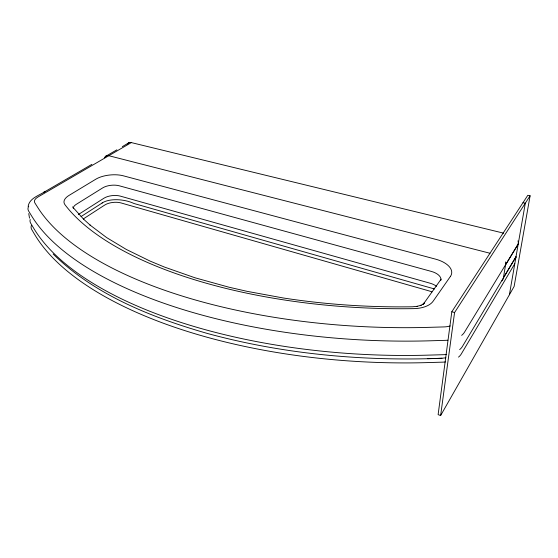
<?xml version="1.0" encoding="UTF-8"?>
<svg xmlns="http://www.w3.org/2000/svg" width="558" height="558" viewBox="0 0 558 558"><rect width="100%" height="100%" fill="white"/><g stroke="black" fill="none" stroke-linecap="round" stroke-linejoin="round"><path stroke-width="0.84" d="M451.813 311.741L438.114 414.65L440.632 415.543L514.134 286.428L530.1 195.795L527.812 195.293L451.813 311.741L454.568 312.55L530.1 195.795M440.632 415.543L454.568 312.55M509.398 294.75L525.301 203.217L522.986 202.694M28.109 206.383C29.421 198.195 38.99 195.544 44.912 191.666L43.405 192.545L91.882 164.359M514.797 263.676L461.32 353.918A26.219 15.317 9 0 1 458.502 357.127M503.407 277.779L516.004 256.729M505.562 264.89L518.187 244.153M441.141 279.126L423.578 303.803L424.61 302.617L422.58 304.584L423.78 303.789L420.586 305.449L421.13 305.254L416.972 306.377L417.37 306.321L412.46 306.781C369.243 307.437 325.97 304.563 283.248 297.979L247.082 291.339L228.899 287.189L194.972 277.779L164.464 267.066L150.207 261.137L126.282 249.433L106.662 237.603L90.019 225.041L90.291 225.258M83.665 218.701L104.737 205.044A11.739 5.392 -5.6 0 1 121.037 202.938L429.102 290.92A14.382 7.805 7.1 0 1 431.941 291.939M81.05 216.56L102.323 202.889M78.364 214.537L103.948 198.216A11.795 5.336 -5.5 0 1 120.326 196.123L429.988 283.185A14.459 7.735 6.9 0 1 436.475 286.296M122.3 146.663L128.884 142.736M503.714 233.181L131.311 142.59L37.944 197.023A13.364 5.852 -7.4 0 0 34.84 202.875L37.811 207.555A349.434 144.906 2.5 0 0 429.402 327.337L443.966 326.918A17.145 9.535 8.2 0 0 450.194 325.942M105.329 156.54L116.859 149.83M102.107 203.021C109.319 198.167 124.35 198.892 134.011 203.517L434.319 288.918L433.964 288.772M53.136 254.002C95.139 295.231 151.664 317.383 207.276 333.433C283.408 354.128 362.784 361.368 441.504 358.278L445.856 357.831M427.595 358.682L441.957 358.257M489.987 253.255L108.803 155.71A6.696 4.527 57.8 0 0 104.555 157.788M83.282 218.896L90.549 225.495M83.784 219.385L72.54 206.892M28.751 213.616L29.518 218.15M445.451 361.94A26.219 15.317 9 0 1 442.313 362.163L427.937 362.581A351.163 154.175 2.8 0 1 34.652 234.444L31.75 229.554A20.527 9.5 -7.9 0 1 31.436 225.397M517.977 240.868A8.321 6.933 24.1 0 1 518.222 243.965L464.451 332.261A26.638 15.01 8.4 0 1 461.661 335.365M505.45 261.925A8.649 7.066 26 0 1 505.597 264.694L503.379 277.975A8.579 6.926 26.4 0 1 501.921 280.918M127.266 144.264A6.48 4.52 58.3 0 1 131.311 142.59M447.872 340.192A26.638 15.01 8.4 0 1 445.172 340.359L430.553 340.785A355.579 149.969 2.6 0 1 31.541 215.82L28.632 211.057A20.792 9.242 -7.6 0 1 28.709 206.258M514.692 259.63A8.251 6.794 24.7 0 0 515.969 256.917L462.394 346.504A26.359 15.212 8.8 0 1 459.659 349.608M30.23 219.489A20.618 9.409 -7.8 0 0 30.676 223.207L33.585 228.055A352.67 152.746 2.7 0 0 428.83 355.118L443.296 354.7A26.359 15.212 8.8 0 0 446.435 354.476M440.778 280.569A14.585 7.631 6.7 0 0 431.334 271.418L119.252 185.786A11.878 5.245 -5.4 0 0 102.756 187.851L76.251 204.347A12.381 5.615 -6.5 0 0 73.279 208.497M450.418 276.433L433.127 301.208A25.473 13.831 6.4 0 1 413.631 308.63A323.333 133.048 2.5 0 1 64.958 204.702A20.744 9.256 -6.4 0 1 69.08 195.377L95.85 179.188A19.893 8.649 -5.3 0 1 123.339 175.812L435.491 259.128A24.454 12.604 6.5 0 1 450.411 276.433"/></g></svg>
